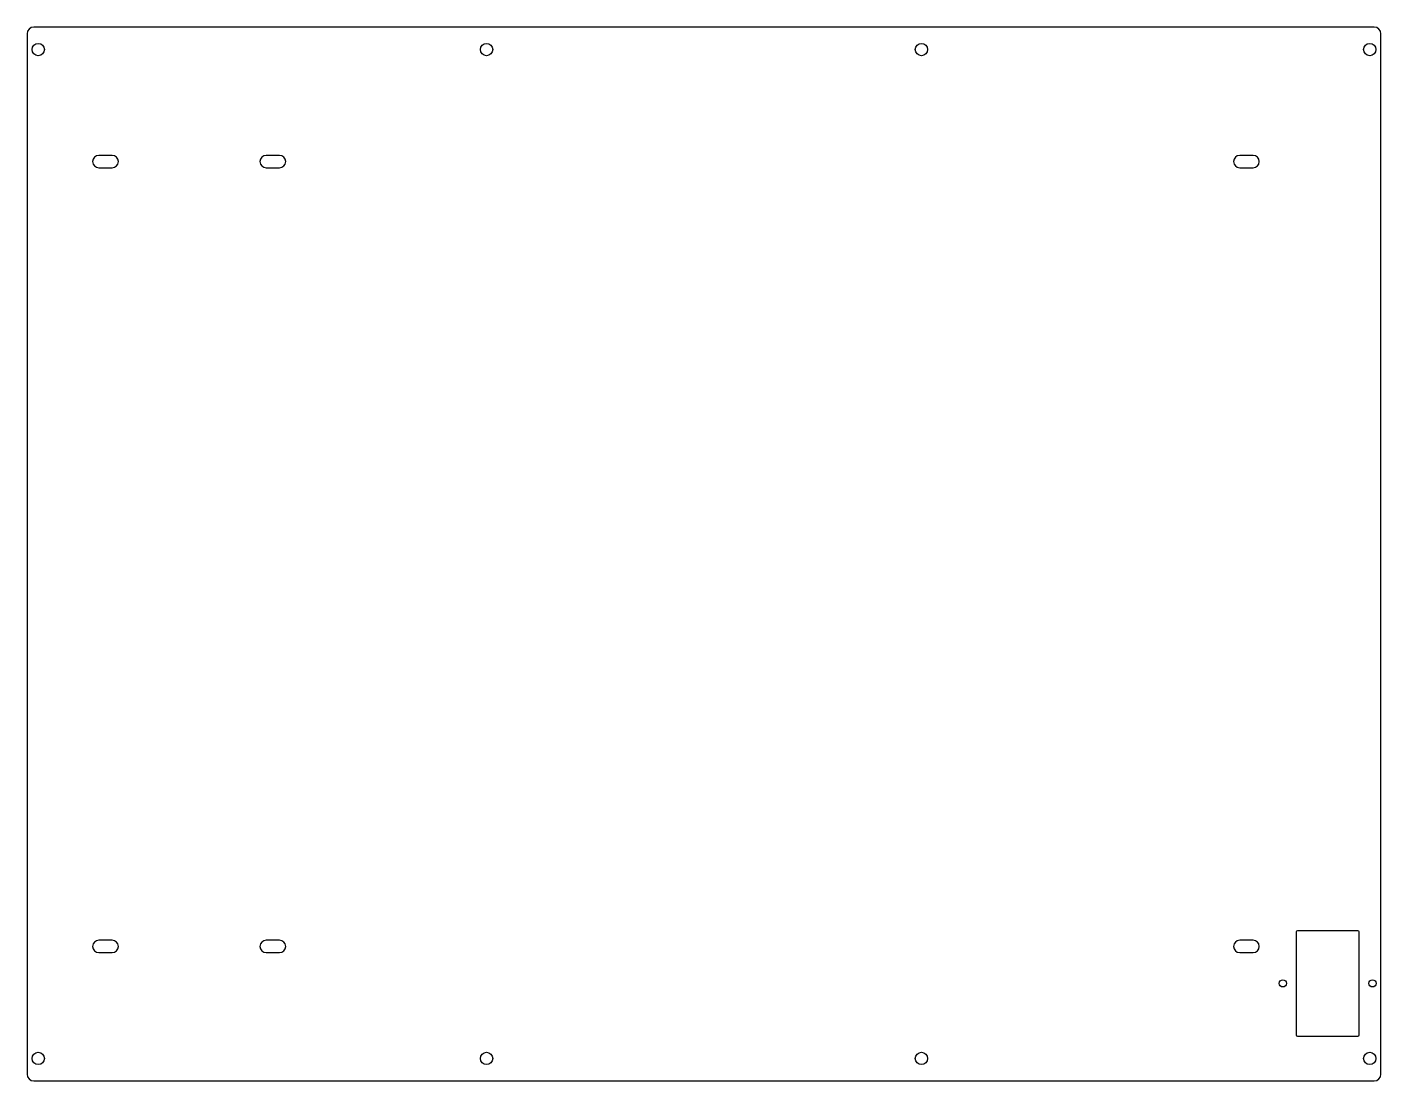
# Model space of a CAD drawing. Header units: millimetres. Extents: x 0 to 604, y 0 to 470.
import ezdxf

# ---------------------------------------------------------------- set-up
doc = ezdxf.new("R2010")
doc.units = ezdxf.units.MM

msp = doc.modelspace()

# ---------------------------------------------------------------- linework, layer by layer
at = {"color": 7, "linetype": 'Continuous', "lineweight": 25}
for p, q in [((0, 467), (0, 3)), ((601, 470), (3, 470)), ((604, 3), (604, 467)), ((38, 412.75), (32, 412.75)), ((112.625, 412.75), (106.625, 412.75)), ((547, 412.75), (541, 412.75)), ((32, 407.25), (38, 407.25)), ((106.625, 407.25), (112.625, 407.25)), ((541, 407.25), (547, 407.25)), ((566.25, 66.5), (566.25, 20.5)), ((593.75, 67), (566.75, 67)), ((594.25, 20.5), (594.25, 66.5)), ((38, 62.75), (32, 62.75)), ((112.625, 62.75), (106.625, 62.75)), ((547, 62.75), (541, 62.75)), ((32, 57.25), (38, 57.25)), ((106.625, 57.25), (112.625, 57.25)), ((541, 57.25), (547, 57.25)), ((566.75, 20), (593.75, 20)), ((3, 0), (601, 0))]:
    msp.add_line(p, q, dxfattribs=at)
for centre, radius in [((5, 460), 2.75), ((205, 460), 2.75), ((399, 460), 2.75), ((599, 460), 2.75), ((560.25, 43.5), 1.6), ((600.25, 43.5), 1.6), ((5, 10), 2.75), ((205, 10), 2.75), ((399, 10), 2.75), ((599, 10), 2.75)]:
    msp.add_circle(centre, radius, dxfattribs=at)
for centre, radius, start, end in [((3, 467), 3, 90, 180), ((601, 467), 3, 360, 90), ((32, 410), 2.75, 90, 270), ((38, 410), 2.75, 270, 90), ((106.625, 410), 2.75, 90, 270), ((112.625, 410), 2.75, 270, 90), ((541, 410), 2.75, 90, 270), ((547, 410), 2.75, 270, 90), ((566.75, 66.5), 0.5, 90, 180), ((593.75, 66.5), 0.5, 0, 90), ((32, 60), 2.75, 90, 270), ((38, 60), 2.75, 270, 90), ((106.625, 60), 2.75, 90, 270), ((112.625, 60), 2.75, 270, 90), ((541, 60), 2.75, 90, 270), ((547, 60), 2.75, 270, 90), ((566.75, 20.5), 0.5, 180, 270), ((593.75, 20.5), 0.5, 270, 0), ((3, 3), 3, 180, 270), ((601, 3), 3, 270, 0)]:
    msp.add_arc(centre, radius, start, end, dxfattribs=at)

doc.saveas('drawing.dxf')
